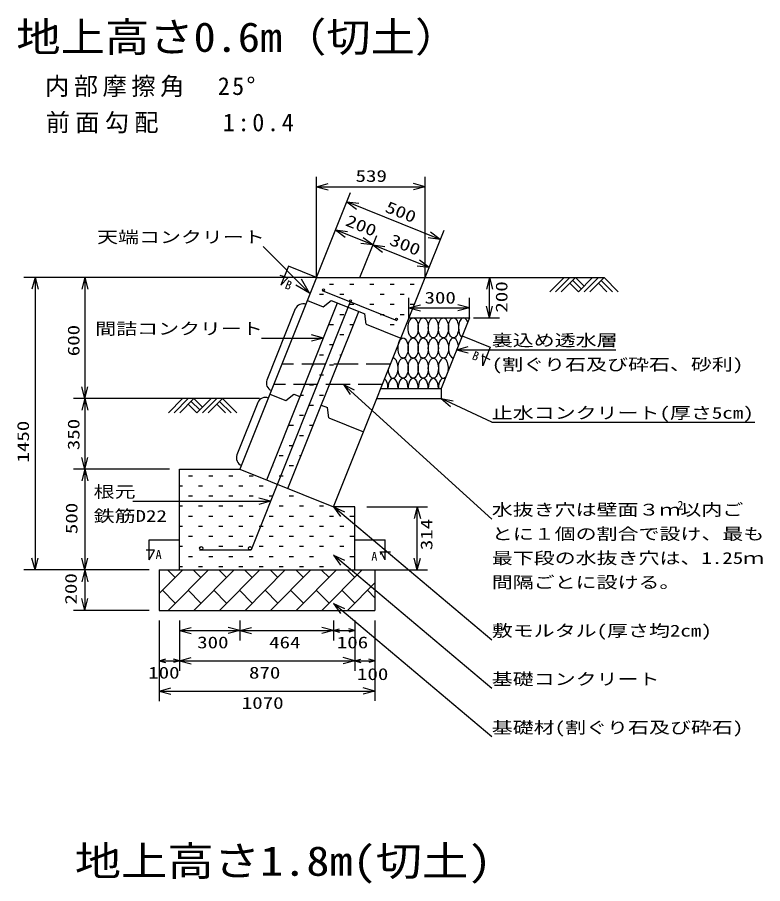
# Model space of a CAD drawing. Units: millimetres, scale not verified. Extents: x -10455 to 9401, y -7735 to 7013.
# Drawn here: x 5105 to 8804, y 2717 to 7013 of the extents above; entities that cross this region are included whole.
import ezdxf
from ezdxf.enums import TextEntityAlignment as Align

# ---------------------------------------------------------------- set-up
doc = ezdxf.new("R2010")
doc.units = ezdxf.units.MM
doc.header["$LTSCALE"] = 40
doc.linetypes.add('DASHED3', pattern=[4, 3, -1])
doc.layers.add('0-0', color=7, linetype='Continuous')
doc.styles.add('ＭＳ ゴシック', font='')
doc.styles.get('ＭＳ ゴシック').set_extended_font_data('MS Gothic')

msp = doc.modelspace()

# ---------------------------------------------------------------- linework, layer by layer
at = {"layer": '0-0'}
for p, q in [((6589.83, 5722.59), (6589.83, 6222.59)), ((6589.83, 6172.59), (6647.79, 6188.12)), ((7128.23, 6172.59), (7070.27, 6188.12)), ((7128.23, 5722.59), (7128.23, 6222.59)), ((6589.83, 6172.59), (6647.79, 6157.06)), ((6589.83, 6172.59), (7128.23, 6172.59)), ((6589.83, 5722.59), (6758.51, 6144.28)), ((7128.23, 6172.59), (7070.27, 6157.06)), ((7204.04, 5911.82), (6739.94, 6097.85)), ((6739.94, 6097.85), (6799.51, 6090.7)), ((6739.94, 6097.85), (6787.95, 6061.88)), ((6684.23, 5958.58), (6743.8, 5951.43)), ((6684.23, 5958.58), (6732.24, 5922.6)), ((6805.24, 5722.59), (6888.44, 5930.59)), ((7128.23, 5722.59), (7222.51, 5958.28)), ((7204.04, 5911.82), (7156.03, 5947.79)), ((6869.87, 5884.17), (6810.3, 5891.32)), ((6869.87, 5884.17), (6821.85, 5920.15)), ((7204.04, 5911.82), (7144.47, 5918.96)), ((6869.87, 5884.17), (6929.44, 5877.02)), ((6869.87, 5884.17), (6917.89, 5848.19)), ((7148.23, 5772.59), (7100.21, 5808.56)), ((7148.23, 5772.59), (7088.66, 5779.74)), ((6589.83, 5722.59), (5137.61, 5722.59)), ((5193.39, 5722.59), (5177.86, 5664.63)), ((5193.39, 5722.59), (5208.92, 5664.63)), ((5193.39, 5722.59), (5193.39, 4272.59)), ((5440.45, 5722.59), (5424.92, 5664.63)), ((5440.45, 5722.59), (5455.97, 5664.63)), ((5440.45, 5722.59), (5440.45, 5122.59)), ((6555.79, 5644.98), (6516.05, 5714.41)), ((7128.23, 5722.59), (8016.52, 5722.59)), ((7448.23, 5722.59), (7432.7, 5664.63)), ((7818.54, 5722.59), (7747.82, 5651.88)), ((7846.82, 5722.59), (7776.11, 5651.88)), ((7875.1, 5722.59), (7804.39, 5651.88)), ((7875.1, 5722.59), (7917.53, 5680.16)), ((7959.96, 5722.59), (7889.25, 5651.88)), ((7988.24, 5722.59), (7917.53, 5651.88)), ((8016.52, 5722.59), (7945.81, 5651.88)), ((8016.52, 5722.59), (8087.23, 5651.88)), ((6654.96, 5690.08), (6674.96, 5690.08)), ((6754.97, 5690.08), (6774.97, 5690.08)), ((6854.97, 5690.08), (6874.97, 5690.08)), ((6954.96, 5690.08), (6974.96, 5690.08)), ((7054.97, 5690.08), (7074.97, 5690.08)), ((7846.82, 5694.3), (7889.25, 5651.88)), ((7860.96, 5708.44), (7903.39, 5666.02)), ((7988.24, 5694.3), (8030.67, 5651.88)), ((8002.38, 5708.44), (8058.95, 5651.88)), ((6604.96, 5640.08), (6624.96, 5640.08)), ((6704.97, 5640.08), (6724.97, 5640.08)), ((6904.96, 5640.08), (6924.96, 5640.08)), ((7004.97, 5640.08), (7024.97, 5640.08)), ((6704.97, 5590.08), (6710.26, 5590.08)), ((6754.97, 5590.08), (6774.97, 5590.08)), ((6854.97, 5590.08), (6874.97, 5590.08)), ((6954.96, 5590.08), (6974.96, 5590.08)), ((7048.23, 5522.59), (7048.23, 5622.59)), ((7048.23, 5572.59), (7106.19, 5588.12)), ((7054.97, 5590.08), (7074.97, 5590.08)), ((7348.23, 5572.59), (7290.27, 5588.12)), ((7348.23, 5522.59), (7348.23, 5622.59)), ((7048.23, 5572.59), (7106.19, 5557.06)), ((7448.23, 5522.59), (7432.7, 5580.54)), ((7448.23, 5522.59), (7463.76, 5580.54)), ((6704.97, 5540.08), (6724.97, 5540.08)), ((6904.96, 5540.08), (6924.96, 5540.08)), ((7004.97, 5540.08), (7024.97, 5540.08)), ((7054.97, 5540.08), (7055.23, 5540.08)), ((7368.23, 5522.59), (7498.23, 5522.59)), ((6654.96, 5490.08), (6674.96, 5490.08)), ((6754.97, 5490.08), (6773.63, 5490.08)), ((6954.96, 5490.08), (6974.96, 5490.08)), ((6623.73, 5422.29), (6565.77, 5437.82)), ((6704.97, 5440.08), (6724.97, 5440.08)), ((6654.96, 5390.08), (6674.96, 5390.08)), ((7285.12, 5364.82), (7343.08, 5380.35)), ((6604.96, 5340.08), (6624.96, 5340.08)), ((6704.97, 5340.08), (6713.63, 5340.08)), ((7285.12, 5364.82), (7343.08, 5349.29)), ((7285.12, 5364.82), (8074.61, 5364.82)), ((6570.84, 5290.08), (6574.97, 5290.08)), ((6654.96, 5290.08), (6674.96, 5290.08)), ((6604.96, 5240.08), (6624.96, 5240.08)), ((5440.45, 5122.59), (5424.92, 5180.54)), ((5440.45, 5122.59), (5455.97, 5180.54)), ((6554.97, 5190.08), (6574.97, 5190.08)), ((6723.61, 5192.59), (6756.09, 5142.14)), ((6306.75, 5122.59), (5384.66, 5122.59)), ((5440.45, 5122.59), (5424.92, 5064.63)), ((5440.45, 5122.59), (5455.97, 5064.63)), ((5925.34, 5122.59), (5854.62, 5051.88)), ((5953.62, 5122.59), (5882.91, 5051.88)), ((5981.9, 5122.59), (5911.19, 5051.88)), ((5981.9, 5122.59), (6024.33, 5080.16)), ((6066.76, 5122.59), (5996.05, 5051.88)), ((6095.04, 5122.59), (6024.33, 5051.88)), ((6123.32, 5122.59), (6052.61, 5051.88)), ((6123.32, 5122.59), (6194.03, 5051.88)), ((6510.84, 5140.08), (6524.96, 5140.08)), ((6604.96, 5140.08), (6624.96, 5140.08)), ((7208.23, 5122.59), (7254.12, 5083.94)), ((5953.62, 5094.3), (5996.05, 5051.88)), ((5967.76, 5108.44), (6010.19, 5066.02)), ((6095.04, 5094.3), (6137.47, 5051.88)), ((6109.18, 5108.44), (6165.75, 5051.88)), ((6554.97, 5090.08), (6574.97, 5090.08)), ((6504.96, 5040.08), (6524.96, 5040.08)), ((6454.97, 4990.08), (6474.97, 4990.08)), ((6554.97, 4990.08), (6573.62, 4990.08)), ((7459.61, 5004.82), (8764.61, 5004.82)), ((6504.96, 4940.08), (6524.96, 4940.08)), ((6454.97, 4890.08), (6474.97, 4890.08)), ((5440.45, 4772.59), (5424.92, 4830.54)), ((5440.45, 4772.59), (5455.97, 4830.54)), ((6404.97, 4840.08), (6424.97, 4840.08)), ((6504.96, 4840.08), (6513.62, 4840.08)), ((5859.83, 4772.59), (5384.66, 4772.59)), ((5440.45, 4772.59), (5424.92, 4714.63)), ((5440.45, 4772.59), (5455.97, 4714.63)), ((6370.84, 4790.08), (6374.96, 4790.08)), ((6454.97, 4790.08), (6474.97, 4790.08)), ((5954.97, 4740.08), (5974.97, 4740.08)), ((6054.96, 4740.08), (6074.96, 4740.08)), ((6154.97, 4740.08), (6174.97, 4740.08)), ((6254.97, 4740.08), (6274.97, 4740.08)), ((6404.97, 4740.08), (6424.97, 4740.08)), ((5909.83, 4690.08), (5924.96, 4690.08)), ((6004.97, 4690.08), (6024.96, 4690.08)), ((6104.97, 4690.08), (6124.97, 4690.08)), ((6204.97, 4690.08), (6224.96, 4690.08)), ((6304.96, 4690.08), (6324.96, 4690.08)), ((5954.97, 4640.08), (5974.97, 4640.08)), ((6054.96, 4640.08), (6074.96, 4640.08)), ((6154.97, 4640.08), (6174.97, 4640.08)), ((6254.97, 4640.08), (6274.97, 4640.08)), ((6354.96, 4640.08), (6374.96, 4640.08)), ((6454.97, 4640.08), (6474.97, 4640.08)), ((6361.63, 4613.56), (6303.67, 4629.09)), ((5909.83, 4590.08), (5924.96, 4590.08)), ((6004.97, 4590.08), (6024.96, 4590.08)), ((6104.97, 4590.08), (6124.97, 4590.08)), ((6204.97, 4590.08), (6224.96, 4590.08)), ((6404.97, 4590.08), (6424.97, 4590.08)), ((6504.96, 4590.08), (6524.96, 4590.08)), ((6604.96, 4590.08), (6624.96, 4590.08)), ((6673.83, 4586.59), (6708.16, 4537.37)), ((6839.83, 4586.59), (7139.83, 4586.59)), ((7089.83, 4586.59), (7074.3, 4528.63)), ((7089.83, 4586.59), (7105.36, 4528.63)), ((7089.83, 4272.59), (7089.83, 4586.59)), ((5954.97, 4540.08), (5974.97, 4540.08)), ((6054.96, 4540.08), (6074.96, 4540.08)), ((6154.97, 4540.08), (6174.97, 4540.08)), ((6254.97, 4540.08), (6274.97, 4540.08)), ((6354.96, 4540.08), (6374.96, 4540.08)), ((6454.97, 4540.08), (6474.97, 4540.08)), ((6554.97, 4540.08), (6574.96, 4540.08)), ((6654.96, 4540.08), (6674.96, 4540.08)), ((6754.97, 4540.08), (6774.97, 4540.08)), ((5909.83, 4490.08), (5924.96, 4490.08)), ((6004.97, 4490.08), (6024.96, 4490.08)), ((6104.97, 4490.08), (6124.97, 4490.08)), ((6204.97, 4490.08), (6224.96, 4490.08)), ((6304.96, 4490.08), (6324.96, 4490.08)), ((6404.97, 4490.08), (6424.97, 4490.08)), ((6504.96, 4490.08), (6524.96, 4490.08)), ((6604.96, 4490.08), (6624.96, 4490.08)), ((6704.97, 4490.08), (6724.97, 4490.08)), ((5954.97, 4440.08), (5974.97, 4440.08)), ((6054.96, 4440.08), (6074.96, 4440.08)), ((6154.97, 4440.08), (6174.97, 4440.08)), ((6254.97, 4440.08), (6274.97, 4440.08)), ((6354.96, 4440.08), (6374.96, 4440.08)), ((6454.97, 4440.08), (6474.97, 4440.08)), ((6554.97, 4440.08), (6574.96, 4440.08)), ((6654.96, 4440.08), (6674.96, 4440.08)), ((6754.97, 4440.08), (6774.97, 4440.08)), ((5909.83, 4390.08), (5924.96, 4390.08)), ((6104.97, 4390.08), (6124.97, 4390.08)), ((6204.97, 4390.08), (6224.96, 4390.08)), ((6304.96, 4390.08), (6324.96, 4390.08)), ((6404.97, 4390.08), (6424.97, 4390.08)), ((6504.96, 4390.08), (6524.96, 4390.08)), ((6604.96, 4390.08), (6624.96, 4390.08)), ((6704.97, 4390.08), (6724.97, 4390.08)), ((5954.97, 4340.08), (5974.97, 4340.08)), ((6054.96, 4340.08), (6074.96, 4340.08)), ((6154.97, 4340.08), (6174.97, 4340.08)), ((6254.97, 4340.08), (6274.97, 4340.08)), ((6354.96, 4340.08), (6374.96, 4340.08)), ((6454.97, 4340.08), (6474.97, 4340.08)), ((6554.97, 4340.08), (6574.96, 4340.08)), ((7459.61, 3684.82), (6673.83, 4346.59)), ((6673.83, 4346.59), (6728.16, 4321.13)), ((6673.83, 4346.59), (6708.16, 4297.37)), ((6754.97, 4340.08), (6774.97, 4340.08)), ((5193.39, 4272.59), (5177.86, 4330.54)), ((5193.39, 4272.59), (5208.92, 4330.54)), ((5440.45, 4272.59), (5424.92, 4330.54)), ((5440.45, 4272.59), (5455.97, 4330.54)), ((7089.83, 4272.59), (7074.3, 4330.54)), ((7089.83, 4272.59), (7105.36, 4330.54)), ((5759.83, 4272.59), (5137.61, 4272.59)), ((5440.45, 4272.59), (5424.92, 4214.63)), ((5440.45, 4272.59), (5455.97, 4214.63)), ((5809.83, 4156.45), (5925.96, 4272.59)), ((5888.83, 4235.45), (5851.69, 4272.58)), ((5853.24, 4072.59), (6053.24, 4272.59)), ((5909.83, 4290.08), (5924.96, 4290.08)), ((6016.11, 4235.45), (5978.97, 4272.58)), ((5980.52, 4072.59), (6180.52, 4272.59)), ((6004.97, 4290.08), (6024.96, 4290.08)), ((6104.97, 4290.08), (6124.97, 4290.08)), ((6143.39, 4235.45), (6106.25, 4272.58)), ((6107.8, 4072.59), (6307.8, 4272.59)), ((6204.97, 4290.08), (6224.96, 4290.08)), ((6270.67, 4235.45), (6233.53, 4272.58)), ((6235.08, 4072.59), (6435.08, 4272.59)), ((6304.96, 4290.08), (6324.96, 4290.08)), ((6397.95, 4235.45), (6360.81, 4272.58)), ((6362.36, 4072.59), (6562.36, 4272.59)), ((6404.97, 4290.08), (6424.97, 4290.08)), ((6525.23, 4235.45), (6488.09, 4272.58)), ((6489.64, 4072.59), (6689.64, 4272.59)), ((6504.96, 4290.08), (6524.96, 4290.08)), ((6604.96, 4290.08), (6624.96, 4290.08)), ((6652.51, 4235.45), (6615.37, 4272.58)), ((6616.92, 4072.59), (6816.92, 4272.59)), ((6779.78, 4235.45), (6742.65, 4272.59)), ((6879.83, 4272.59), (7139.83, 4272.59)), ((5888.83, 4108.17), (5825.19, 4171.81)), ((6016.11, 4108.17), (5952.47, 4171.81)), ((6143.39, 4108.17), (6079.75, 4171.81)), ((6270.67, 4108.17), (6207.03, 4171.81)), ((6397.95, 4108.17), (6334.31, 4171.81)), ((6525.23, 4108.17), (6461.58, 4171.81)), ((6652.51, 4108.17), (6588.87, 4171.81)), ((6779.78, 4108.17), (6716.14, 4171.81)), ((6744.2, 4072.59), (6879.83, 4208.22)), ((6879.83, 4135.4), (6843.42, 4171.81)), ((5440.45, 4072.59), (5424.92, 4130.54)), ((5440.45, 4072.59), (5455.97, 4130.54)), ((7459.61, 3444.82), (6673.83, 4106.59)), ((6673.83, 4106.59), (6728.16, 4081.13)), ((6673.83, 4106.59), (6708.16, 4057.38)), ((5759.83, 4072.59), (5384.66, 4072.59)), ((5809.83, 4022.58), (5809.83, 3622.59)), ((5909.83, 4022.58), (5909.83, 3772.59)), ((6209.83, 4022.58), (6209.83, 3922.59)), ((6673.74, 4022.58), (6673.74, 3922.59)), ((6779.83, 4022.58), (6779.83, 3772.59)), ((6879.83, 4022.58), (6879.83, 3623.21)), ((5909.83, 3972.59), (5967.78, 3988.11)), ((5909.83, 3972.59), (6209.83, 3972.59)), ((5909.83, 3972.59), (5967.78, 3957.06)), ((6209.83, 3972.59), (6151.88, 3988.11)), ((6209.83, 3972.59), (6151.88, 3957.06)), ((6209.83, 3972.59), (6267.78, 3988.11)), ((6209.83, 3972.59), (6267.78, 3957.06)), ((6673.74, 3972.59), (6615.79, 3988.11)), ((6673.74, 3972.59), (6615.79, 3957.06)), ((6673.74, 3972.59), (6703.74, 3980.62)), ((6673.74, 3972.59), (6703.74, 3964.55)), ((6779.83, 3972.59), (6749.83, 3980.62)), ((6779.83, 3972.59), (6749.83, 3964.55)), ((5809.83, 3822.59), (5842.51, 3831.34)), ((5909.83, 3822.59), (5879.83, 3830.62)), ((6779.83, 3822.59), (6721.88, 3838.11)), ((6779.83, 3822.59), (6809.83, 3830.62)), ((6879.83, 3822.59), (6849.83, 3830.62)), ((5809.83, 3822.59), (5839.83, 3814.55)), ((5909.83, 3822.59), (5879.83, 3814.55)), ((5909.83, 3822.59), (5967.78, 3807.06)), ((6779.83, 3822.59), (6721.88, 3807.06)), ((6779.83, 3822.59), (6809.83, 3814.55)), ((6879.83, 3822.59), (6849.83, 3814.55)), ((5809.83, 3672.59), (5867.79, 3688.11)), ((5809.83, 3672.59), (5867.79, 3657.06)), ((5809.83, 3672.59), (6879.83, 3672.59)), ((6879.83, 3672.59), (6821.87, 3688.11)), ((6879.83, 3672.59), (6821.87, 3657.06))]:
    msp.add_line(p, q, dxfattribs=at)
at = {"layer": '0-0', "color": 3}
for p, q in [((6589.83, 5722.59), (6450.6, 5778.4)), ((5759.83, 4322.59), (5759.83, 4422.59)), ((5759.83, 4422.59), (5909.83, 4422.59)), ((6779.83, 4422.59), (6929.83, 4422.59)), ((6929.83, 4322.59), (6929.83, 4422.59))]:
    msp.add_line(p, q, dxfattribs=at)
at = {"layer": '0-0', "color": 2}
for p, q in [((6589.83, 5722.59), (6209.83, 4772.58)), ((6589.83, 5722.59), (7128.23, 5722.59)), ((6673.83, 4586.59), (7128.23, 5722.59)), ((6342.56, 4719.38), (6693.54, 5596.83)), ((6544.7, 5608.01), (6622.98, 5576.63)), ((6622.98, 5576.63), (6662.9, 5609.11)), ((6662.9, 5609.11), (6829.97, 5542.14)), ((6484.67, 5567.43), (6343.54, 5214.61)), ((6448.38, 4676.96), (6799.36, 5554.41)), ((6836.5, 5491.13), (6829.97, 5542.14)), ((7048.23, 5522.59), (7348.23, 5522.59)), ((7348.23, 5522.59), (7208.23, 5172.59)), ((6836.47, 5491.05), (7008.7, 5422.01)), ((6908.23, 5172.59), (7208.23, 5172.59)), ((7208.23, 5172.59), (7208.23, 5122.59)), ((6358.67, 5143.91), (6437.33, 5112.38)), ((6437.25, 5112.31), (6477.2, 5144.87)), ((6477.2, 5144.87), (6507.83, 5132.59)), ((6888.23, 5122.59), (7208.23, 5122.59)), ((6298.98, 5103.2), (6194.99, 4843.22)), ((6613.65, 5090.18), (6644.28, 5077.9)), ((6650.8, 5026.9), (6644.28, 5077.9)), ((6650.77, 5026.82), (6822.66, 4957.91)), ((6839.1, 4999.76), (6839.41, 4999.64)), ((5909.83, 4272.59), (5909.83, 4772.58)), ((5809.83, 4272.59), (5809.83, 4072.59)), ((5809.83, 4272.59), (6879.83, 4272.59)), ((6879.83, 4272.59), (6879.83, 4072.59)), ((5809.83, 4072.59), (6879.83, 4072.59))]:
    msp.add_line(p, q, dxfattribs=at)
at = {"layer": '0-0', "color": 5}
for p, q in [((6617.97, 5658.32), (6989.15, 5509.53)), ((6757.2, 5602.51), (6265.24, 4372.59)), ((6009.83, 4372.59), (6265.24, 4372.59))]:
    msp.add_line(p, q, dxfattribs=at)
at = {"layer": '0-0', "linetype": 'DASHED3'}
for p, q in [((6956.23, 5292.59), (6417.83, 5292.59)), ((6916.23, 5192.59), (6377.83, 5192.59))]:
    msp.add_line(p, q, dxfattribs=at)
at = {"layer": '0-0'}
for points in [[(7148.23, 5772.59), (6869.87, 5884.17), (6684.23, 5958.58)], [(6325.98, 5876.49), (6555.79, 5644.98), (6486.66, 5685.24)], [(7448.23, 5522.59), (7448.23, 5722.59), (7463.76, 5664.63)], [(7048.23, 5572.59), (7348.23, 5572.59), (7290.27, 5557.06)], [(6316.9, 5422.29), (6623.73, 5422.29), (6565.77, 5406.77)], [(7459.61, 4524.82), (6723.61, 5192.59), (6776.96, 5165.15)], [(5440.45, 5122.59), (5440.45, 4772.59), (5440.45, 4272.59), (5440.45, 4072.59)], [(7459.61, 5004.82), (7208.23, 5122.59), (7267.3, 5112.06)], [(5679.08, 4613.56), (6361.63, 4613.56), (6303.67, 4598.04)], [(7459.61, 3924.82), (6673.83, 4586.59), (6728.16, 4561.13)], [(6209.83, 3972.59), (6673.74, 3972.59), (6779.83, 3972.59)], [(5809.83, 3822.59), (5909.83, 3822.59), (5967.78, 3838.11)], [(5909.83, 3822.59), (6779.83, 3822.59), (6879.83, 3822.59)]]:
    msp.add_lwpolyline(points, dxfattribs=at)
at = {"layer": '0-0', "color": 3}
for points in [[(6450.6, 5778.4), (6413.53, 5685.52), (6448.19, 5721.91), (6409.94, 5732.86)], [(7312.37, 5432.95), (7451.6, 5377.13), (7414.4, 5284.31), (7414.4, 5334.56), (7449.64, 5316.12)], [(5759.83, 4322.59), (5786.75, 4371.45), (5744.12, 4371.45)], [(6929.83, 4322.59), (6909.28, 4361.98), (6956.65, 4361.98)]]:
    msp.add_lwpolyline(points, dxfattribs=at)
at = {"layer": '0-0', "color": 2}
for points in [[(5909.83, 4772.58), (6209.83, 4772.58), (6673.83, 4586.59)], [(6779.83, 4272.59), (6779.83, 4586.59), (6673.83, 4586.59)]]:
    msp.add_lwpolyline(points, dxfattribs=at)
at = {"layer": '0-0', "color": 5}
for centre, radius in [((6624.48, 5661.1), 5), ((6759.06, 5607.15), 5), ((6986.38, 5516.02), 5), ((6017.83, 4380.59), 8), ((6259.88, 4380.37), 8)]:
    msp.add_circle(centre, radius, dxfattribs=at)
at = {"layer": '0-0', "color": 2}
for centre, start, end in [((6522.38, 5552.32), 68.15601, 158.15576), ((6380.99, 5199.6), 158.15602, 247.70946), ((6336.11, 5088.31), 67.79466, 158.15601), ((6232.11, 4828.34), 158.15601, 248.19852)]:
    msp.add_arc(centre, 40, start, end, dxfattribs=at)
at = {"layer": '0-0'}
for centre in [(7069.45, 5472.94), (7119.44, 5472.94), (7169.45, 5472.94), (7219.44, 5472.94), (7269.44, 5472.94), (7019.45, 5372.94), (7069.45, 5372.94), (7119.44, 5372.94), (7169.45, 5372.94), (7219.44, 5372.94), (7019.45, 5272.94), (7069.45, 5272.94), (7119.44, 5272.94), (7169.45, 5272.94)]:
    msp.add_ellipse(centre, major_axis=(0, 50), ratio=0.5, dxfattribs=at)
for centre, start_param, end_param in [((7319.45, 5472.94), 5.3258809, 9.0326131), ((7269.44, 5372.94), 4.9759413, 9.3825405), ((7219.44, 5272.94), 4.4805139, 9.8779646), ((6969.44, 5272.94), 1.748398, 6.3268939), ((6919.44, 5172.94), 4.705334, 5.9616139), ((6969.44, 5172.94), 4.7053343, 7.8610363), ((7019.45, 5172.94), 4.705334, 7.8610363), ((7069.45, 5172.94), 4.7053343, 7.8610363), ((7119.44, 5172.94), 4.705334, 7.8610363), ((7169.45, 5172.94), 4.705334, 7.8610363), ((7219.44, 5172.94), 5.9616041, 7.8610363)]:
    msp.add_ellipse(centre, major_axis=(0, 50), ratio=0.5, start_param=start_param, end_param=end_param, dxfattribs=at)

# ---------------------------------------------------------------- texts
at = {"layer": '0-0', "color": 3, "style": 'ＭＳ ゴシック'}
for s, width, p in [('地上高さ0.6m（切土）', 1.1, (5100.22, 6797.72)), ('地上高さ1.8m(切土)', 1.15, (5390.27, 2712.44))]:
    msp.add_text(s, height=146.6, dxfattribs=dict(at, width=width)).set_placement(p, align=Align.BOTTOM_LEFT)
at = {"layer": '0-0', "style": 'ＭＳ ゴシック', "width": 1.3}
for s, p in [('539', (6783.63, 6179.36)), ('天端コンクリート', (5500.98, 5876.49)), ('300', (7125.69, 5575.88)), ('間詰コンクリート', (5491.9, 5422.29)), ('裏込め透水層', (7459.61, 5364.82)), ('(割ぐり石及び砕石、砂利)', (7459.61, 5244.82)), ('止水コンクリート(厚さ5cm)', (7459.61, 5004.82)), ('根元', (5484.08, 4613.56)), ('水抜き穴は壁面３ｍ以内ご', (7459.61, 4524.82)), ('鉄筋D22', (5484.08, 4493.56)), ('とに１個の割合で設け、最も', (7459.61, 4404.82)), ('最下段の水抜き穴は、1.25ｍ', (7459.61, 4284.82)), ('間隔ごとに設ける。', (7459.61, 4164.82)), ('敷モルタル(厚さ均2cm)', (7459.61, 3924.82)), ('300', (5997.62, 3866.62)), ('464', (6354.81, 3866.62)), ('106', (6690.56, 3866.62)), ('100', (5754.73, 3716.6)), ('870', (6254.79, 3716.6)), ('100', (6790.58, 3709.46)), ('基礎コンクリート', (7459.61, 3684.82)), ('1070', (6219.07, 3566.58)), ('基礎材(割ぐり石及び砕石)', (7459.61, 3444.82))]:
    msp.add_text(s, height=58.65, dxfattribs=at).set_placement(p, align=Align.BOTTOM_LEFT)
for s, rotation, p in [('500', 338.154, (6918.92, 6033.49)), ('200', 338.153, (6722.32, 5965.84)), ('300', 338.153, (6940.06, 5870.71)), ('200', 90, (7554.86, 5548.58)), ('600', 90, (5431.32, 5332.39)), ('1450', 90, (5180.82, 4805.2)), ('350', 90, (5431.32, 4866.65)), ('500', 90, (5421.41, 4450.47)), ('314', 90, (7182.44, 4370.91)), ('200', 90, (5418.06, 4101.38))]:
    msp.add_text(s, height=58.65, rotation=rotation, dxfattribs=at).set_placement(p, align=Align.BOTTOM_LEFT)
at = {"layer": '0-0', "color": 4, "style": 'ＭＳ ゴシック'}
for s, p in [('B', (6424.05, 5658.13)), ("B'", (7352.79, 5306.89))]:
    msp.add_text(s, height=43.99, rotation=338.157, dxfattribs=at).set_placement(p, align=Align.BOTTOM_LEFT)
for s, p in [('2', (8380.44, 4558.23)), ('A', (5791.48, 4314.61)), ("A'", (6861.92, 4305.14))]:
    msp.add_text(s, height=43.99, dxfattribs=at).set_placement(p, align=Align.BOTTOM_LEFT)
at = {"layer": '0-0', "char_height": 87.98, "attachment_point": 7, "style": 'ＭＳ ゴシック'}
for s, insert in [('\\T1.19;\u3000内部摩擦角\u300025°', (5100.22, 6617.72)), ('\\T1.22;\u3000前面勾配\u3000\u30001:0.4', (5100.22, 6437.72))]:
    msp.add_mtext(s, dxfattribs=dict(at, insert=insert))

doc.saveas('drawing.dxf')
